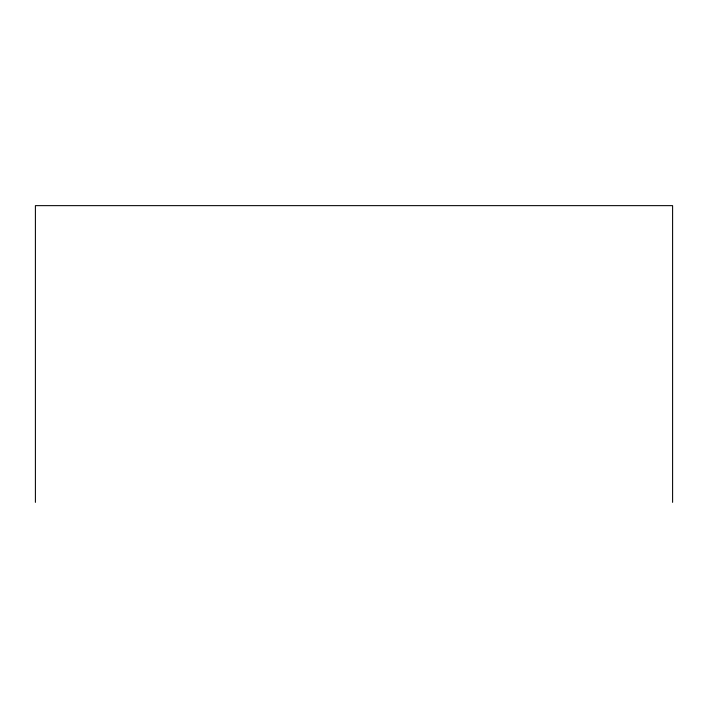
<?xml version="1.0" encoding="UTF-8"?>
<svg xmlns="http://www.w3.org/2000/svg" width="708" height="708" viewBox="0 0 708 708"><rect width="100%" height="100%" fill="white"/><g stroke="black" fill="none" stroke-linecap="round" stroke-linejoin="round"><path stroke-width="1.06" d="M672.6 502.361L672.6 205.639L35.4 205.639L35.4 502.361"/></g></svg>
